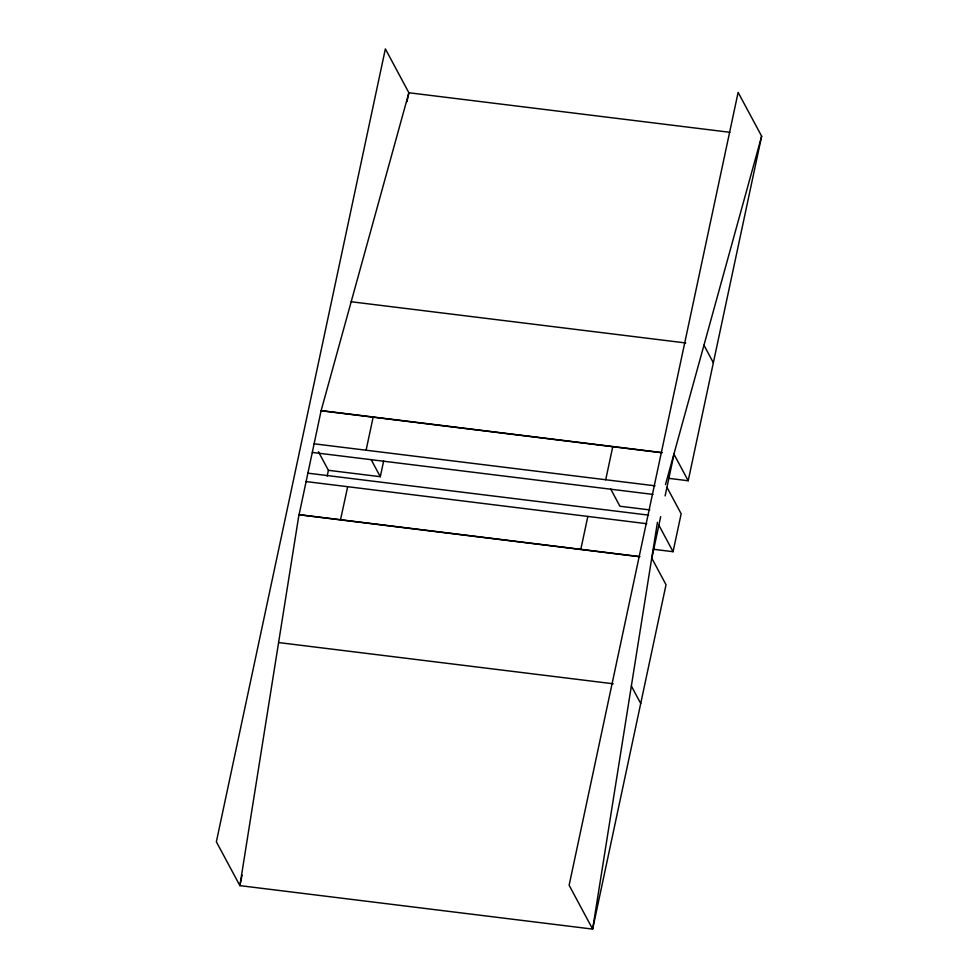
<?xml version="1.0" encoding="UTF-8"?>
<svg xmlns="http://www.w3.org/2000/svg" width="978" height="978" viewBox="0 0 978 978"><rect width="100%" height="100%" fill="white"/><g stroke="black" fill="none" stroke-linecap="round" stroke-linejoin="round"><path stroke-width="1.47" d="M639.649 556.592L298.975 514.611L239.879 885.628L592.631 929.1L666.03 584.734L651.739 558.071M657.436 522.301L592.631 929.1L569.123 885.249L738.121 92.372L761.642 136.211L688.206 480.748L668.781 478.352M639.734 556.751L299.072 514.783L321.139 410.601L408.877 92.751L385.369 48.9L216.358 841.789L239.879 885.628L242.104 875.176M327.165 476.115L328.4 470.308L318.449 451.763M406.97 101.688L408.877 92.751L729.845 132.299M646.776 523.719L347.691 486.702L340.527 519.721M366.102 450.21L373.144 417.178M328.4 470.308L380.308 476.702L383.669 460.907M580.785 549.489L587.827 516.457M605.712 479.746L612.754 446.701M651.837 558.242L660.7 516.629M665.113 495.907L674.001 454.257M653.426 549.281L673.072 551.702L681.165 513.78L666.959 487.288M665.492 484.55L761.642 136.211M351.188 301.75L685.774 342.972M321.139 410.601L661.788 452.582M321.236 410.784L662.045 452.777M314.195 443.816L655.003 485.821M312.361 452.435L653.011 494.416M649.795 509.917L619.918 506.237L610.688 489.012M307.936 473.169L648.585 515.137M306.151 481.579L347.691 486.702M278.596 642.558L613.194 683.781M703.952 345.21L713.353 362.752M673.903 454.073L688.206 480.748M658.879 525.21L673.072 551.702M631.36 686.018L640.724 703.488M371.065 459.489L380.308 476.702"/></g></svg>
